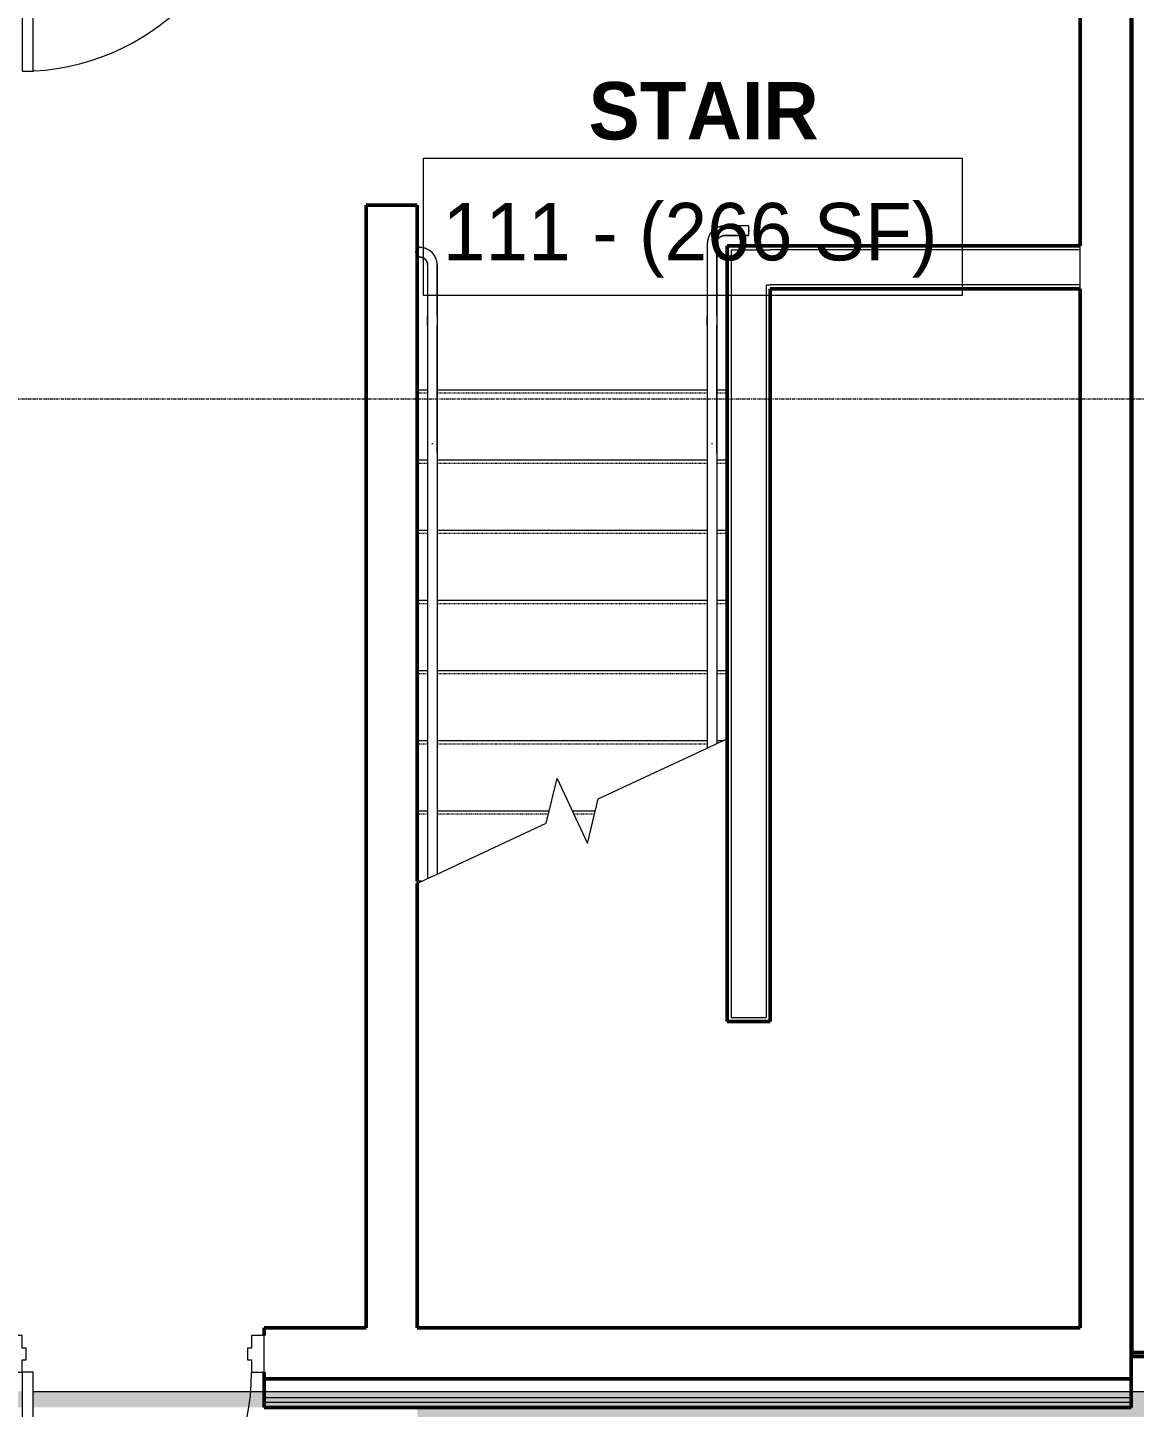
# Model space of a CAD drawing. Header units: inches. Extents: x -4218 to -1830, y 9756 to 12426.
# Drawn here: x -2693.4 to -2519.8, y 10009.1 to 10225.4 of the extents above; entities that cross this region are included whole.
import ezdxf

# ---------------------------------------------------------------- set-up
doc = ezdxf.new("R2010")
doc.units = ezdxf.units.IN
doc.header["$MEASUREMENT"] = 0
doc.linetypes.add('Grid Line 1_2_', pattern=[0.875, 0.5, -0.125, 0.125, -0.125])
doc.linetypes.add('Overhead 1_16_', pattern=[0.101562, 0.0625, -0.039062])
for name, color, linetype, lineweight in [('0-1', 7, 'Continuous', 5), ('0-2', 252, 'Continuous', 9), ('A-AREA-IDEN', 2, 'Continuous', 9), ('A-DOOR-1', 7, 'Continuous', 9), ('A-DOOR-2', 50, 'Continuous', 20), ('A-DOOR-FRAM-1', 50, 'Continuous', 20), ('A-FLOR-5', 192, 'Continuous', 9), ('A-FLOR-HRAL-1', 252, 'Continuous', 9), ('A-FLOR-HRAL-2', 7, 'Continuous', 9), ('A-FLOR-PATT-1', 9, 'Continuous', 9), ('A-WALL', 113, 'Continuous', 13), ('A-WALL-1', 250, 'Continuous', 50), ('A-WALL-2', 10, 'Continuous', 13), ('A-WALL-3', 253, 'Continuous', 9), ('A-WALL-4', 254, 'Continuous', 9), ('A-WALL-5', 252, 'Continuous', 9), ('A-WALL-9', 113, 'Continuous', 50), ('I-WALL-1', 250, 'Continuous', 50), ('I-WALL-3', 253, 'Continuous', 9), ('I-WALL-4', 252, 'Continuous', 9), ('S-GRID-1', 1, 'Grid Line 1_2_', 9), ('S-STRS-2', 253, 'Continuous', 9), ('S-STRS-3', 7, 'Continuous', 9), ('S-STRS-5', 7, 'Overhead 1_16_', 9), ('S-STRS-6', 252, 'Continuous', 9), ('S-STRS-MBND-1', 7, 'Continuous', 9)]:
    doc.layers.add(name, color=color, linetype=linetype, lineweight=lineweight)
doc.styles.add('Century Gothic', font='ufonts.com_century-gothic.ttf', dxfattribs={"height": 9})
doc.styles.add('Century Gothic_B', font='GOTHICB.TTF', dxfattribs={"height": 9})

# ---------------------------------------------------------------- blocks, each defined once
blk = doc.blocks.new('CTR - 1st Phase - Common Walls_rvt-1-BACKGROUND - 1ST FLOOR')
at = {"layer": 'A-WALL-1'}
for p, q in [((-2520.32, 10261.59), (-2520.32, 10017.09)), ((-2520.32, 10017.09), (-2515.95, 10017.09))]:
    blk.add_line(p, q, dxfattribs=at)
at = {"layer": 'A-WALL-2'}
blk.add_line((-2520.07, 10261.59), (-2520.07, 10017.09), dxfattribs=at)
at = {"layer": 'A-WALL-3'}
blk.add_line((-2520.32, 10261.59), (-2520.32, 10017.71), dxfattribs=at)
at = {"layer": 'A-WALL-4'}
for p in [(-2520.32, 10017.71), (-2515.95, 10017.09)]:
    blk.add_line(p, (-2520.32, 10017.09), dxfattribs=at)
blk = doc.blocks.new('HOLLOW METAL - STAIR DOOR 3-0 x 7-0-2453423-BACKGROUND - 1ST FLOOR')
at = {"layer": 'A-DOOR-1'}
blk.add_arc((18, 3.25), 36, 90, 180, dxfattribs=at)
at = {"layer": 'A-DOOR-2'}
for p, q in [((18, 39.25), (16.25, 39.25)), ((16.25, 39.25), (16.25, 3.25)), ((18, 3.25), (18, 39.25)), ((16.25, 3.25), (18, 3.25))]:
    blk.add_line(p, q, dxfattribs=at)
at = {"layer": 'A-DOOR-FRAM-1'}
for p, q in [((-18, 3.25), (-20, 3.25)), ((-20, 3.25), (-20, -2.5)), ((-18, 1.3125), (-18, 3.25)), ((18, 3.25), (18, 1.3125)), ((20, 3.25), (18, 3.25)), ((20, -2.5), (20, 3.25)), ((-17.375, 1.3125), (-18, 1.3125)), ((-17.375, -0.5625), (-17.375, 1.3125)), ((18, 1.3125), (17.375, 1.3125)), ((17.375, 1.3125), (17.375, -0.5625)), ((-18, -2.5), (-18, -0.5625)), ((-18, -0.5625), (-17.375, -0.5625)), ((17.375, -0.5625), (18, -0.5625)), ((18, -0.5625), (18, -2.5)), ((-20, -2.5), (-18, -2.5)), ((18, -2.5), (20, -2.5))]:
    blk.add_line(p, q, dxfattribs=at)
blk = doc.blocks.new('STOREFRONT DOOR B - ALUM_ STILE W_ GLASS INSET-2450805-BACKGROUND - 1ST FLOOR')
at = {"layer": 'A-DOOR-1'}
blk.add_arc((18, 3.25), 36, 90, 180, dxfattribs=at)
at = {"layer": 'A-DOOR-2'}
for p, q in [((18, 39.25), (16.25, 39.25)), ((16.25, 39.25), (16.25, 3.25)), ((18, 3.25), (18, 39.25)), ((16.25, 3.25), (18, 3.25))]:
    blk.add_line(p, q, dxfattribs=at)
at = {"layer": 'A-DOOR-FRAM-1'}
for p, q in [((-18, 3.25), (-20, 3.25)), ((-20, 3.25), (-20, -2.5)), ((-18, 1.3125), (-18, 3.25)), ((18, 3.25), (18, 1.3125)), ((20, 3.25), (18, 3.25)), ((20, -2.5), (20, 3.25)), ((-17.375, 1.3125), (-18, 1.3125)), ((-17.375, -0.5625), (-17.375, 1.3125)), ((18, 1.3125), (17.375, 1.3125)), ((17.375, 1.3125), (17.375, -0.5625)), ((-18, -2.5), (-18, -0.5625)), ((-18, -0.5625), (-17.375, -0.5625)), ((17.375, -0.5625), (18, -0.5625)), ((18, -0.5625), (18, -2.5)), ((-20, -2.5), (-18, -2.5)), ((18, -2.5), (20, -2.5))]:
    blk.add_line(p, q, dxfattribs=at)
blk = doc.blocks.new('Top Rail Type - Top Rail_Internal_-2424573-BACKGROUND - 1ST FLOOR')
at = {"layer": 'A-FLOR-HRAL-1'}
for p, q in [((-2632.32, 10190.96), (-2632.57, 10190.96)), ((-2632.57, 10190.12), (-2632.57, 10190.31)), ((-2632.57, 10189.46), (-2632.32, 10189.46))]:
    blk.add_line(p, q, dxfattribs=at)
at = {"layer": 'A-FLOR-HRAL-2'}
for p, q in [((-2631.95, 10190.96), (-2632.32, 10190.96)), ((-2632.32, 10189.46), (-2631.95, 10189.46)), ((-2630.7, 10188.21), (-2630.7, 10180.16)), ((-2629.2, 10180.16), (-2629.2, 10188.21)), ((-2630.7, 10178.71), (-2630.7, 10158.75)), ((-2629.2, 10158.75), (-2629.2, 10178.71)), ((-2629.87, 10160.17), (-2630.03, 10160.17))]:
    blk.add_line(p, q, dxfattribs=at)
at = {"layer": 'A-FLOR-HRAL-2', "flags": 128}
for points in [[(-2629.2, 10188.21), (-2629.2, 10188.32), (-2629.21, 10188.43), (-2629.22, 10188.54), (-2629.23, 10188.65), (-2629.25, 10188.76), (-2629.28, 10188.87), (-2629.31, 10188.97), (-2629.34, 10189.08), (-2629.38, 10189.18), (-2629.42, 10189.29), (-2629.46, 10189.39), (-2629.51, 10189.48), (-2629.56, 10189.58), (-2629.62, 10189.68), (-2629.68, 10189.77), (-2629.74, 10189.86), (-2629.81, 10189.94), (-2629.88, 10190.03), (-2629.96, 10190.11), (-2630.03, 10190.19), (-2630.11, 10190.26), (-2630.2, 10190.33), (-2630.28, 10190.4), (-2630.37, 10190.47), (-2630.46, 10190.53), (-2630.56, 10190.59), (-2630.65, 10190.64), (-2630.75, 10190.69), (-2630.85, 10190.74), (-2630.95, 10190.78), (-2631.06, 10190.82), (-2631.16, 10190.85), (-2631.27, 10190.88), (-2631.37, 10190.9), (-2631.48, 10190.92), (-2631.59, 10190.94), (-2631.7, 10190.95), (-2631.81, 10190.96), (-2631.92, 10190.96), (-2631.95, 10190.96)], [(-2631.95, 10189.46), (-2631.9, 10189.46), (-2631.85, 10189.46), (-2631.8, 10189.46), (-2631.75, 10189.45), (-2631.7, 10189.44), (-2631.65, 10189.43), (-2631.6, 10189.42), (-2631.56, 10189.4), (-2631.51, 10189.38), (-2631.46, 10189.37), (-2631.42, 10189.35), (-2631.37, 10189.32), (-2631.33, 10189.3), (-2631.28, 10189.27), (-2631.24, 10189.25), (-2631.2, 10189.22), (-2631.16, 10189.19), (-2631.12, 10189.15), (-2631.09, 10189.12), (-2631.05, 10189.09), (-2631.02, 10189.05), (-2630.99, 10189.01), (-2630.95, 10188.97), (-2630.92, 10188.93), (-2630.9, 10188.89), (-2630.87, 10188.85), (-2630.85, 10188.8), (-2630.82, 10188.76), (-2630.8, 10188.71), (-2630.78, 10188.67), (-2630.77, 10188.62), (-2630.75, 10188.57), (-2630.74, 10188.52), (-2630.73, 10188.48), (-2630.72, 10188.43), (-2630.71, 10188.38), (-2630.7, 10188.33), (-2630.7, 10188.28), (-2630.7, 10188.23), (-2630.7, 10188.21)], [(-2630.7, 10178.71), (-2630.7, 10178.81), (-2630.7, 10178.9), (-2630.7, 10179), (-2630.7, 10179.1), (-2630.7, 10179.21), (-2630.7, 10179.31), (-2630.7, 10179.41), (-2630.7, 10179.52), (-2630.7, 10179.63), (-2630.7, 10179.74), (-2630.7, 10179.85), (-2630.7, 10179.96), (-2630.7, 10180.07), (-2630.7, 10180.16)], [(-2629.2, 10180.16), (-2629.2, 10180.05), (-2629.2, 10179.94), (-2629.2, 10179.83), (-2629.2, 10179.72), (-2629.2, 10179.61), (-2629.2, 10179.5), (-2629.2, 10179.4), (-2629.2, 10179.29), (-2629.2, 10179.19), (-2629.2, 10179.09), (-2629.2, 10178.99), (-2629.2, 10178.89), (-2629.2, 10178.79), (-2629.2, 10178.71)]]:
    blk.add_lwpolyline(points, dxfattribs=at)
blk = doc.blocks.new('Top Rail Type - Top Rail_Internal_-V174-BACKGROUND - 1ST FLOOR')
at = {"layer": 'A-FLOR-HRAL-1'}
for p, q in [((-2632.57, 10190.96), (-2632.57, 10190.21)), ((-2632.57, 10190.96), (-2632.32, 10190.96)), ((-2632.57, 10190.21), (-2632.57, 10189.46)), ((-2632.57, 10189.46), (-2632.32, 10189.46))]:
    blk.add_line(p, q, dxfattribs=at)
at = {"layer": 'A-FLOR-HRAL-2'}
for p, q in [((-2632.32, 10190.96), (-2631.95, 10190.96)), ((-2632.32, 10189.46), (-2631.95, 10189.46)), ((-2630.7, 10188.21), (-2630.7, 10180.16)), ((-2629.2, 10188.21), (-2629.2, 10180.16)), ((-2630.7, 10180.16), (-2630.7, 10179.11)), ((-2630.7, 10179.11), (-2630.7, 10092.01)), ((-2629.2, 10180.16), (-2629.2, 10179.11)), ((-2629.2, 10179.11), (-2629.2, 10092.71)), ((-2630.7, 10092.01), (-2629.2, 10092.71))]:
    blk.add_line(p, q, dxfattribs=at)
for radius, start in [(2.75, 0), (1.25, 360)]:
    blk.add_arc((-2631.95, 10188.21), radius, start, 90, dxfattribs=at)
blk = doc.blocks.new('Top Rail Type - Top Rail_Internal_-2424575-BACKGROUND - 1ST FLOOR')
at = {"layer": 'A-FLOR-HRAL-2'}
for p, q in [((-2580.32, 10194.34), (-2584.07, 10194.34)), ((-2586.82, 10191.59), (-2586.82, 10180.16)), ((-2585.32, 10180.16), (-2585.32, 10191.59)), ((-2584.07, 10192.84), (-2580.32, 10192.84)), ((-2580.32, 10193.68), (-2580.32, 10193.5)), ((-2586.82, 10178.71), (-2586.82, 10158.75)), ((-2585.32, 10158.75), (-2585.32, 10178.71)), ((-2586, 10160.17), (-2586.15, 10160.17))]:
    blk.add_line(p, q, dxfattribs=at)
at = {"layer": 'A-FLOR-HRAL-2', "flags": 128}
for points in [[(-2584.07, 10194.34), (-2584.18, 10194.34), (-2584.29, 10194.33), (-2584.4, 10194.32), (-2584.51, 10194.3), (-2584.62, 10194.28), (-2584.73, 10194.26), (-2584.83, 10194.23), (-2584.94, 10194.2), (-2585.04, 10194.16), (-2585.14, 10194.12), (-2585.25, 10194.08), (-2585.34, 10194.03), (-2585.44, 10193.98), (-2585.53, 10193.92), (-2585.63, 10193.86), (-2585.72, 10193.8), (-2585.8, 10193.73), (-2585.89, 10193.66), (-2585.97, 10193.58), (-2586.05, 10193.51), (-2586.12, 10193.42), (-2586.19, 10193.34), (-2586.26, 10193.26), (-2586.33, 10193.17), (-2586.39, 10193.08), (-2586.45, 10192.98), (-2586.5, 10192.89), (-2586.55, 10192.79), (-2586.59, 10192.69), (-2586.64, 10192.59), (-2586.67, 10192.48), (-2586.71, 10192.38), (-2586.74, 10192.27), (-2586.76, 10192.16), (-2586.78, 10192.06), (-2586.8, 10191.95), (-2586.81, 10191.84), (-2586.82, 10191.73), (-2586.82, 10191.62), (-2586.82, 10191.59)], [(-2585.32, 10191.59), (-2585.32, 10191.64), (-2585.32, 10191.69), (-2585.31, 10191.74), (-2585.31, 10191.79), (-2585.3, 10191.84), (-2585.29, 10191.89), (-2585.28, 10191.93), (-2585.26, 10191.98), (-2585.24, 10192.03), (-2585.23, 10192.08), (-2585.2, 10192.12), (-2585.18, 10192.17), (-2585.16, 10192.21), (-2585.13, 10192.25), (-2585.11, 10192.3), (-2585.08, 10192.34), (-2585.05, 10192.38), (-2585.01, 10192.41), (-2584.98, 10192.45), (-2584.94, 10192.49), (-2584.91, 10192.52), (-2584.87, 10192.55), (-2584.83, 10192.58), (-2584.79, 10192.61), (-2584.75, 10192.64), (-2584.71, 10192.67), (-2584.66, 10192.69), (-2584.62, 10192.71), (-2584.57, 10192.74), (-2584.53, 10192.75), (-2584.48, 10192.77), (-2584.43, 10192.79), (-2584.38, 10192.8), (-2584.34, 10192.81), (-2584.29, 10192.82), (-2584.24, 10192.83), (-2584.19, 10192.83), (-2584.14, 10192.84), (-2584.09, 10192.84), (-2584.07, 10192.84)], [(-2586.82, 10178.71), (-2586.82, 10178.81), (-2586.82, 10178.9), (-2586.82, 10179), (-2586.82, 10179.1), (-2586.82, 10179.21), (-2586.82, 10179.31), (-2586.82, 10179.41), (-2586.82, 10179.52), (-2586.82, 10179.63), (-2586.82, 10179.74), (-2586.82, 10179.85), (-2586.82, 10179.96), (-2586.82, 10180.07), (-2586.82, 10180.16)], [(-2585.32, 10180.16), (-2585.32, 10180.05), (-2585.32, 10179.94), (-2585.32, 10179.83), (-2585.32, 10179.72), (-2585.32, 10179.61), (-2585.32, 10179.5), (-2585.32, 10179.4), (-2585.32, 10179.29), (-2585.32, 10179.19), (-2585.32, 10179.09), (-2585.32, 10178.99), (-2585.32, 10178.89), (-2585.32, 10178.79), (-2585.32, 10178.71)]]:
    blk.add_lwpolyline(points, dxfattribs=at)
blk = doc.blocks.new('Top Rail Type - Top Rail_Internal_-V175-BACKGROUND - 1ST FLOOR')
at = {"layer": 'A-FLOR-HRAL-2'}
for p, q in [((-2580.32, 10194.34), (-2584.07, 10194.34)), ((-2580.32, 10192.84), (-2580.32, 10194.34)), ((-2586.82, 10191.59), (-2586.82, 10180.16)), ((-2585.32, 10191.59), (-2585.32, 10180.16)), ((-2580.32, 10192.84), (-2584.07, 10192.84)), ((-2586.82, 10180.16), (-2586.82, 10179.11)), ((-2586.82, 10179.11), (-2586.82, 10112.47)), ((-2585.32, 10180.16), (-2585.32, 10179.11)), ((-2585.32, 10179.11), (-2585.32, 10113.17)), ((-2586.82, 10112.47), (-2585.32, 10113.17))]:
    blk.add_line(p, q, dxfattribs=at)
for radius in [2.75, 1.25]:
    blk.add_arc((-2584.07, 10191.59), radius, 90, 180, dxfattribs=at)
blk = doc.blocks.new('CTR - 1st Phase -Stairs _ Elevators_rvt-1-BACKGROUND - 1ST FLOOR')
at = {"layer": 'A-WALL-1'}
for p, q in [((-2528.32, 10253.59), (-2528.32, 10191.21)), ((-2520.32, 10021.59), (-2520.32, 10253.59)), ((-2632.32, 10197.59), (-2640.32, 10197.59)), ((-2640.32, 10197.59), (-2640.32, 10021.59)), ((-2632.32, 10091.59), (-2632.32, 10197.59)), ((-2528.32, 10184.46), (-2528.32, 10021.59)), ((-2632.32, 10021.59), (-2632.32, 10091.25)), ((-2640.32, 10021.59), (-2656.32, 10021.59)), ((-2656.32, 10021.59), (-2656.32, 10020.34)), ((-2528.32, 10021.59), (-2632.32, 10021.59)), ((-2520.32, 10013.59), (-2520.32, 10021.59)), ((-2656.32, 10014.59), (-2656.32, 10013.59)), ((-2656.32, 10013.59), (-2640.32, 10013.59)), ((-2640.32, 10013.59), (-2520.32, 10013.59))]:
    blk.add_line(p, q, dxfattribs=at)
at = {"layer": 'A-WALL-2'}
for p, q in [((-2583.07, 10190.59), (-2583.07, 10070.21)), ((-2583.07, 10190.59), (-2577.57, 10190.59)), ((-2577.57, 10190.59), (-2576.95, 10190.59)), ((-2528.32, 10190.59), (-2576.95, 10190.59)), ((-2528.32, 10190.59), (-2528.32, 10191.21)), ((-2528.32, 10185.09), (-2528.32, 10190.59)), ((-2577.57, 10185.09), (-2577.57, 10070.21)), ((-2577.57, 10185.09), (-2576.95, 10185.09)), ((-2528.32, 10185.09), (-2576.95, 10185.09)), ((-2528.32, 10184.46), (-2528.32, 10185.09)), ((-2583.07, 10070.21), (-2577.57, 10070.21))]:
    blk.add_line(p, q, dxfattribs=at)
at = {"layer": 'A-WALL-3'}
for p, q in [((-2520.32, 10021.59), (-2520.32, 10253.59)), ((-2632.32, 10101.59), (-2632.32, 10168.59)), ((-2632.32, 10045.59), (-2632.32, 10091.25)), ((-2520.32, 10021.59), (-2520.32, 10017.71)), ((-2656.32, 10014.59), (-2656.32, 10020.34)), ((-2520.32, 10017.09), (-2520.32, 10013.59)), ((-2656.32, 10013.59), (-2640.32, 10013.59)), ((-2640.32, 10013.59), (-2520.32, 10013.59))]:
    blk.add_line(p, q, dxfattribs=at)
at = {"layer": 'A-WALL-4'}
for p, q in [((-2632.32, 10091.25), (-2632.32, 10101.59)), ((-2520.32, 10017.71), (-2520.32, 10017.09))]:
    blk.add_line(p, q, dxfattribs=at)
at = {"layer": 'A-WALL-5'}
for p, q in [((-2528.32, 10253.59), (-2528.32, 10191.21)), ((-2640.32, 10197.59), (-2632.32, 10197.59)), ((-2640.32, 10197.59), (-2640.32, 10021.59)), ((-2632.32, 10190.96), (-2632.32, 10197.59)), ((-2632.32, 10168.59), (-2632.32, 10189.46)), ((-2528.32, 10184.46), (-2528.32, 10021.59)), ((-2632.32, 10021.59), (-2632.32, 10045.59)), ((-2656.32, 10020.34), (-2656.32, 10021.59)), ((-2640.32, 10021.59), (-2656.32, 10021.59)), ((-2528.32, 10021.59), (-2632.32, 10021.59)), ((-2656.32, 10013.59), (-2656.32, 10014.59))]:
    blk.add_line(p, q, dxfattribs=at)
at = {"layer": 'I-WALL-1'}
for p, q in [((-2583.07, 10191.21), (-2583.7, 10191.21)), ((-2583.7, 10191.21), (-2583.7, 10069.59)), ((-2576.95, 10191.21), (-2583.07, 10191.21)), ((-2528.32, 10191.21), (-2576.95, 10191.21)), ((-2576.95, 10069.59), (-2576.95, 10184.46)), ((-2576.95, 10184.46), (-2528.32, 10184.46)), ((-2583.7, 10069.59), (-2583.07, 10069.59)), ((-2583.07, 10069.59), (-2577.57, 10069.59)), ((-2577.57, 10069.59), (-2576.95, 10069.59))]:
    blk.add_line(p, q, dxfattribs=at)
at = {"layer": 'I-WALL-3'}
blk.add_line((-2583.7, 10124.59), (-2583.7, 10113.93), dxfattribs=at)
at = {"layer": 'I-WALL-4'}
for p, q in [((-2583.7, 10191.21), (-2576.95, 10191.21)), ((-2583.7, 10191.21), (-2583.7, 10168.59)), ((-2528.32, 10191.21), (-2576.95, 10191.21)), ((-2576.95, 10069.59), (-2576.95, 10184.46)), ((-2576.95, 10184.46), (-2528.32, 10184.46)), ((-2583.7, 10113.93), (-2583.7, 10069.59)), ((-2576.95, 10069.59), (-2583.7, 10069.59))]:
    blk.add_line(p, q, dxfattribs=at)
at = {"layer": 'S-STRS-2'}
blk.add_line((-2632.32, 10101.59), (-2632.32, 10091.59), dxfattribs=at)
at = {"layer": 'S-STRS-3'}
for p, q in [((-2630.74, 10168.59), (-2632.32, 10168.59)), ((-2586.82, 10168.59), (-2629.2, 10168.59)), ((-2583.7, 10168.59), (-2585.32, 10168.59)), ((-2630.74, 10157.59), (-2632.32, 10157.59)), ((-2586.82, 10157.59), (-2629.2, 10157.59)), ((-2583.7, 10157.59), (-2585.32, 10157.59)), ((-2630.7, 10146.59), (-2632.32, 10146.59)), ((-2586.82, 10146.59), (-2629.2, 10146.59)), ((-2583.7, 10146.59), (-2585.32, 10146.59)), ((-2630.7, 10135.59), (-2632.32, 10135.59)), ((-2586.82, 10135.59), (-2629.2, 10135.59)), ((-2583.7, 10135.59), (-2585.32, 10135.59)), ((-2630.7, 10124.59), (-2632.32, 10124.59)), ((-2586.82, 10124.59), (-2629.2, 10124.59)), ((-2583.7, 10124.59), (-2585.32, 10124.59)), ((-2630.7, 10113.59), (-2632.32, 10113.59)), ((-2586.82, 10113.59), (-2629.2, 10113.59)), ((-2584.42, 10113.59), (-2585.32, 10113.59)), ((-2630.7, 10102.59), (-2632.32, 10102.59)), ((-2611.63, 10102.59), (-2629.2, 10102.59)), ((-2604.4, 10102.59), (-2608.01, 10102.59)), ((-2632.32, 10091.59), (-2632.32, 10091.25)), ((-2631.6, 10091.59), (-2632.32, 10091.59))]:
    blk.add_line(p, q, dxfattribs=at)
at = {"layer": 'S-STRS-5'}
for p, q in [((-2630.74, 10168.09), (-2632.32, 10168.09)), ((-2586.82, 10168.09), (-2629.2, 10168.09)), ((-2583.7, 10168.09), (-2585.32, 10168.09)), ((-2630.74, 10157.09), (-2632.32, 10157.09)), ((-2586.82, 10157.09), (-2629.2, 10157.09)), ((-2583.7, 10157.09), (-2585.32, 10157.09)), ((-2630.7, 10146.09), (-2632.32, 10146.09)), ((-2586.82, 10146.09), (-2629.2, 10146.09)), ((-2583.7, 10146.09), (-2585.32, 10146.09)), ((-2630.7, 10135.09), (-2632.32, 10135.09)), ((-2586.82, 10135.09), (-2629.2, 10135.09)), ((-2583.7, 10135.09), (-2585.32, 10135.09)), ((-2630.7, 10124.09), (-2632.32, 10124.09)), ((-2586.82, 10124.09), (-2629.2, 10124.09)), ((-2583.7, 10124.09), (-2585.32, 10124.09)), ((-2630.7, 10113.09), (-2632.32, 10113.09)), ((-2586.82, 10113.09), (-2629.2, 10113.09)), ((-2630.7, 10102.09), (-2632.32, 10102.09)), ((-2611.75, 10102.09), (-2629.2, 10102.09)), ((-2604.52, 10102.09), (-2607.78, 10102.09))]:
    blk.add_line(p, q, dxfattribs=at)
at = {"layer": 'S-STRS-6'}
for p, q in [((-2632.32, 10168.59), (-2632.32, 10157.59)), ((-2583.7, 10168.59), (-2583.7, 10157.59)), ((-2632.32, 10157.59), (-2632.32, 10146.59)), ((-2583.7, 10157.59), (-2583.7, 10146.59)), ((-2632.32, 10146.59), (-2632.32, 10135.59)), ((-2583.7, 10146.59), (-2583.7, 10135.59)), ((-2632.32, 10135.59), (-2632.32, 10124.59)), ((-2583.7, 10135.59), (-2583.7, 10124.59)), ((-2632.32, 10124.59), (-2632.32, 10113.59)), ((-2583.7, 10124.59), (-2583.7, 10113.93)), ((-2632.32, 10113.59), (-2632.32, 10102.59)), ((-2632.32, 10102.59), (-2632.32, 10101.59))]:
    blk.add_line(p, q, dxfattribs=at)
at = {"layer": 'S-STRS-MBND-1'}
for p, q in [((-2585.32, 10113.17), (-2583.7, 10113.93)), ((-2603.93, 10104.49), (-2586.82, 10112.47)), ((-2612.09, 10100.69), (-2610.39, 10107.69)), ((-2610.39, 10107.69), (-2605.63, 10097.49)), ((-2605.63, 10097.49), (-2603.93, 10104.49)), ((-2629.2, 10092.71), (-2612.09, 10100.69)), ((-2632.32, 10091.25), (-2630.7, 10092.01))]:
    blk.add_line(p, q, dxfattribs=at)
at = {"layer": '0-2', "rotation": 180}
for name, p in [('HOLLOW METAL - STAIR DOOR 3-0 x 7-0-2453423-BACKGROUND - 1ST FLOOR', (-2676.32, 10257.84)), ('STOREFRONT DOOR B - ALUM_ STILE W_ GLASS INSET-2450805-BACKGROUND - 1ST FLOOR', (-2676.32, 10017.84))]:
    blk.add_blockref(name, p, dxfattribs=at)
at = {"layer": '0-2'}
for name in ['Top Rail Type - Top Rail_Internal_-2424575-BACKGROUND - 1ST FLOOR', 'Top Rail Type - Top Rail_Internal_-V175-BACKGROUND - 1ST FLOOR', 'Top Rail Type - Top Rail_Internal_-2424573-BACKGROUND - 1ST FLOOR', 'Top Rail Type - Top Rail_Internal_-V174-BACKGROUND - 1ST FLOOR']:
    blk.add_blockref(name, (0, 0), dxfattribs=at)

msp = doc.modelspace()

# ---------------------------------------------------------------- hatches: boundary and pattern name
at = {"layer": 'A-FLOR-PATT-1'}
h = msp.add_hatch(dxfattribs=at)
h.set_pattern_fill('FP_4', color=256, style=0, pattern_type=2)
h.set_pattern_definition([(0, (0, 0), (15.36, 3.84), [1.267, -10.253, 1.267, -10.253, -61.44]), (0, (0, 0), (15.36, 3.84), [-23.04, 1.267, -21.773, 1.267, -10.253, -26.88]), (0, (0, 0), (15.36, 3.84), [-57.6, 1.267, -6.413, 1.267, -17.933]), (120, (5.76, 1.92), (-11.0055376, 11.3821502), [1.267, -10.253, 1.267, -10.253, -61.44]), (120, (5.76, 1.92), (-11.0055376, 11.3821502), [-23.04, 1.267, -21.773, 1.267, -10.253, -26.88]), (120, (5.76, 1.92), (-11.0055376, 11.3821502), [-57.6, 1.267, -6.413, 1.267, -17.933]), (240, (7.68, 9.6), (-4.3544624, -15.2221502), [1.267, -10.253, 1.267, -10.253, -61.44]), (240, (7.68, 9.6), (-4.3544624, -15.2221502), [-23.04, 1.267, -21.773, 1.267, -10.253, -26.88]), (240, (7.68, 9.6), (-4.3544624, -15.2221502), [-57.6, 1.267, -6.413, 1.267, -17.933])])
h.paths.add_polyline_path([(-2594.55, 9888.19), (-2594.55, 9889.69), (-2594.5, 9889.68), (-2594.34, 9889.48), (-2594.27, 9888.51), (-2591.82, 9888.51), (-2591.76, 9889.48), (-2591.55, 9889.69), (-2591.55, 9888.19), (-2556.21, 9888.19), (-2556.21, 9889.69), (-2556.16, 9889.68), (-2556, 9889.48), (-2555.94, 9888.51), (-2553.49, 9888.51), (-2553.42, 9889.48), (-2553.21, 9889.69), (-2553.21, 9888.19), (-2517.87, 9888.19), (-2517.87, 9889.69), (-2517.83, 9889.68), (-2517.66, 9889.48), (-2517.6, 9888.51), (-2515.15, 9888.51), (-2515.09, 9889.48), (-2514.87, 9889.69), (-2514.87, 9888.19), (-2479.54, 9888.19), (-2479.54, 9889.69), (-2479.49, 9889.68), (-2479.33, 9889.48), (-2479.26, 9888.51), (-2476.81, 9888.51), (-2476.75, 9889.48), (-2476.54, 9889.69), (-2476.54, 9888.19), (-2441.2, 9888.19), (-2441.2, 9889.69), (-2441.15, 9889.68), (-2440.99, 9889.48), (-2440.93, 9888.51), (-2438.48, 9888.51), (-2438.41, 9889.48), (-2438.2, 9889.69), (-2438.2, 9888.19), (-2402.86, 9888.19), (-2402.86, 9889.69), (-2402.82, 9889.68), (-2402.65, 9889.48), (-2402.59, 9888.51), (-2400.14, 9888.51), (-2400.08, 9889.48), (-2399.86, 9889.69), (-2399.86, 9888.19), (-2364.53, 9888.19), (-2364.53, 9889.69), (-2364.48, 9889.68), (-2364.32, 9889.48), (-2364.25, 9888.51), (-2361.8, 9888.51), (-2361.74, 9889.48), (-2361.53, 9889.69), (-2361.53, 9888.19), (-2326.19, 9888.19), (-2326.19, 9889.69), (-2326.14, 9889.68), (-2325.98, 9889.48), (-2325.92, 9888.51), (-2323.47, 9888.51), (-2323.4, 9889.48), (-2323.19, 9889.69), (-2323.19, 9888.19), (-2287.85, 9888.19), (-2287.85, 9889.69), (-2287.81, 9889.68), (-2287.64, 9889.48), (-2287.58, 9888.51), (-2285.13, 9888.51), (-2285.06, 9889.48), (-2284.85, 9889.69), (-2284.85, 9888.19), (-2253.92, 9888.19), (-2253.92, 9954.99), (-2369.12, 9954.99), (-2369.12, 10009.09), (-2348.79, 10009.09), (-2348.79, 10011.59), (-2407.71, 10011.59), (-2407.71, 10008.46), (-2445.74, 10008.46), (-2445.74, 10011.59), (-2692.57, 10011.59), (-2692.57, 10009.09), (-2632.32, 10009.09), (-2632.32, 9888.51), (-2630.16, 9888.51), (-2630.1, 9889.48), (-2629.88, 9889.69), (-2629.88, 9888.19), (-2597.22, 9888.19)], flags=0)
h.paths.add_polyline_path([(-2093.17, 9888.19), (-2057.83, 9888.19), (-2057.83, 9889.69), (-2057.79, 9889.68), (-2057.62, 9889.48), (-2057.56, 9888.51), (-2055.11, 9888.51), (-2055.04, 9889.48), (-2054.83, 9889.69), (-2054.83, 9888.19), (-2019.5, 9888.19), (-2019.5, 9889.69), (-2019.45, 9889.68), (-2019.29, 9889.48), (-2019.22, 9888.51), (-2016.77, 9888.51), (-2016.71, 9889.48), (-2016.5, 9889.69), (-2016.5, 9888.19), (-1981.16, 9888.19), (-1981.16, 9889.69), (-1981.11, 9889.68), (-1980.95, 9889.48), (-1980.89, 9888.51), (-1978.44, 9888.51), (-1978.37, 9889.48), (-1978.16, 9889.69), (-1978.16, 9888.19), (-1944.32, 9888.19), (-1944.32, 9889.69), (-1944.28, 9889.68), (-1944.11, 9889.48), (-1944.05, 9888.51), (-1941.6, 9888.51), (-1941.52, 9889.49), (-1941.32, 9889.74), (-1941.32, 10011.59), (-2119.71, 10011.59), (-2119.71, 10009.09), (-2098.7, 10009.09), (-2098.7, 9888.19), (-2096.17, 9888.19), (-2096.17, 9889.69), (-2096.12, 9889.68), (-2095.96, 9889.48), (-2095.9, 9888.51), (-2093.45, 9888.51), (-2093.38, 9889.48), (-2093.17, 9889.69), (-2093.17, 9889.48)], flags=0)
h.paths.add_polyline_path([(-3334.6, 9935.19), (-3329.12, 9935.19), (-3329.12, 10009.09), (-3289.59, 10009.09), (-3289.59, 10011.59), (-3367.4, 10011.59), (-3367.4, 10008.46), (-3405.42, 10008.46), (-3405.42, 10011.59), (-3480.25, 10011.59), (-3480.25, 10009.09), (-3479.69, 10009.09), (-3479.69, 10008.09), (-3508.69, 10008.09), (-3508.69, 10009.09), (-3508.12, 10009.09), (-3508.12, 10011.59), (-3770.72, 10011.59), (-3770.72, 10008.46), (-3808.75, 10008.46), (-3808.75, 10011.59), (-3829.32, 10011.59), (-3829.32, 9946.44), (-3830.89, 9946.44), (-3830.89, 9944.94), (-3823.32, 9944.94), (-3823.32, 9946.44), (-3823.28, 9946.43), (-3823.11, 9946.23), (-3823.05, 9945.26), (-3820.6, 9945.26), (-3820.53, 9946.23), (-3820.32, 9946.44), (-3820.32, 9944.94), (-3821.82, 9944.94), (-3821.82, 9944.19), (-3830.89, 9944.19), (-3830.88, 9943.19), (-3759.32, 9943.19), (-3759.32, 9935.19), (-3401.64, 9935.19)], flags=0)
h.paths.add_polyline_path([(-3681.65, 9973.09), (-3759.65, 9973.09), (-3759.65, 10009.09), (-3681.65, 10009.09)], flags=0)
h.paths.add_polyline_path([(-3416.3, 9995.64), (-3476.12, 9995.64), (-3476.12, 10008.64), (-3412.12, 10008.64), (-3412.12, 9995.64)], flags=0)
h.paths.add_polyline_path([(-3669.78, 9995.64), (-3681.62, 9995.64), (-3681.62, 10008.64), (-3521.62, 10008.64), (-3521.62, 9995.64), (-3649.62, 9995.64)], flags=0)
h.paths.add_polyline_path([(-3060.14, 10009.09), (-3060.14, 10011.59), (-3103.72, 10011.59), (-3103.72, 10009.09), (-3060.89, 10009.09)], flags=0)
h.paths.add_polyline_path([(-3213.36, 10009.09), (-3169.52, 10009.09), (-3169.52, 10011.59), (-3214.11, 10011.59), (-3214.11, 10009.09)], flags=0)
h.paths.add_polyline_path([(-3252.84, 10009.09), (-3252.14, 10009.09), (-3252.14, 10011.59), (-3253.46, 10011.59), (-3253.46, 10009.09)], flags=0)
h.paths.add_polyline_path([(-3132.16, 10009.09), (-3131.6, 10009.09), (-3131.6, 10011.59), (-3141.65, 10011.59), (-3141.65, 10009.09), (-3133.5, 10009.09)], flags=0)
h.paths.add_polyline_path([(-3020.79, 10009.09), (-3020.79, 10011.59), (-3022.11, 10011.59), (-3022.11, 10009.09), (-3021.41, 10009.09)], flags=0)
h.paths.add_polyline_path([(-2984.66, 10009.09), (-2886.39, 10009.09), (-2886.39, 10011.59), (-2984.66, 10011.59), (-2984.66, 10009.84)], flags=0)
h.paths.add_polyline_path([(-2714.53, 10009.09), (-2694.32, 10009.09), (-2694.32, 10011.59), (-2718.29, 10011.59), (-2718.29, 10009.09), (-2717.72, 10009.09)], flags=0)
h.paths.add_polyline_path([(-2848.94, 10009.09), (-2848.94, 10011.59), (-2850.26, 10011.59), (-2850.26, 10009.09), (-2849.56, 10009.09)], flags=0)
h.paths.add_polyline_path([(-2810.54, 10009.09), (-2810.54, 10011.59), (-2810.91, 10011.59), (-2810.91, 10009.09)], flags=0)
h.paths.add_polyline_path([(-2772.51, 10009.09), (-2746.16, 10009.09), (-2746.16, 10011.59), (-2772.51, 10011.59), (-2772.51, 10009.82)], flags=0)
h.paths.add_polyline_path([(-2195.01, 10009.09), (-2157.74, 10009.09), (-2157.74, 10011.59), (-2273.31, 10011.55), (-2273.31, 10009.09), (-2270.81, 10009.09)], flags=0)
h.paths.add_polyline_path([(-2312.66, 10009.09), (-2311.34, 10009.09), (-2311.34, 10011.59), (-2312.66, 10011.59), (-2312.66, 10009.84)], flags=0)

# ---------------------------------------------------------------- linework, layer by layer
at = {"layer": 'A-AREA-IDEN', "flags": 128}
msp.add_lwpolyline([(-2631.32, 10204.93), (-2546.82, 10204.93), (-2546.82, 10183.43), (-2631.32, 10183.43)], close=True, dxfattribs=at)
at = {"layer": 'A-FLOR-5'}
msp.add_line((-2692.57, 10011.59), (-2445.74, 10011.59), dxfattribs=at)
at = {"layer": 'A-WALL'}
for p, q in [((-2446.36, 10017.09), (-2520.32, 10017.09)), ((-2520.32, 10010.59), (-2656.32, 10010.59)), ((-2520.32, 10009.84), (-2656.32, 10009.84))]:
    msp.add_line(p, q, dxfattribs=at)
at = {"layer": 'A-WALL-9'}
for p, q in [((-2445.74, 10017.71), (-2520.32, 10017.71)), ((-2520.32, 10017.71), (-2520.32, 10009.09)), ((-2520.32, 10013.59), (-2656.32, 10013.59)), ((-2656.32, 10013.59), (-2656.32, 10009.09)), ((-2656.32, 10009.09), (-2520.32, 10009.09))]:
    msp.add_line(p, q, dxfattribs=at)
at = {"layer": 'S-GRID-1'}
msp.add_line((-1830.2, 10167.19), (-4168.71, 10167.19), dxfattribs=at)

# ---------------------------------------------------------------- block references
at = {"layer": '0-1'}
for name in ['CTR - 1st Phase -Stairs _ Elevators_rvt-1-BACKGROUND - 1ST FLOOR', 'CTR - 1st Phase - Common Walls_rvt-1-BACKGROUND - 1ST FLOOR']:
    msp.add_blockref(name, (0, 0), dxfattribs=at)

# ---------------------------------------------------------------- texts
at = {"layer": 'A-AREA-IDEN', "char_height": 9, "attachment_point": 1}
for s, insert, width, style in [('STAIR', (-2605.45, 10216.89), 39.39, 'Century Gothic_B'), ('111 - (266 SF)', (-2628.32, 10197.93), 94.839, 'Century Gothic')]:
    msp.add_mtext(s, dxfattribs=dict(at, insert=insert, width=width, style=style))

doc.saveas('drawing.dxf')
